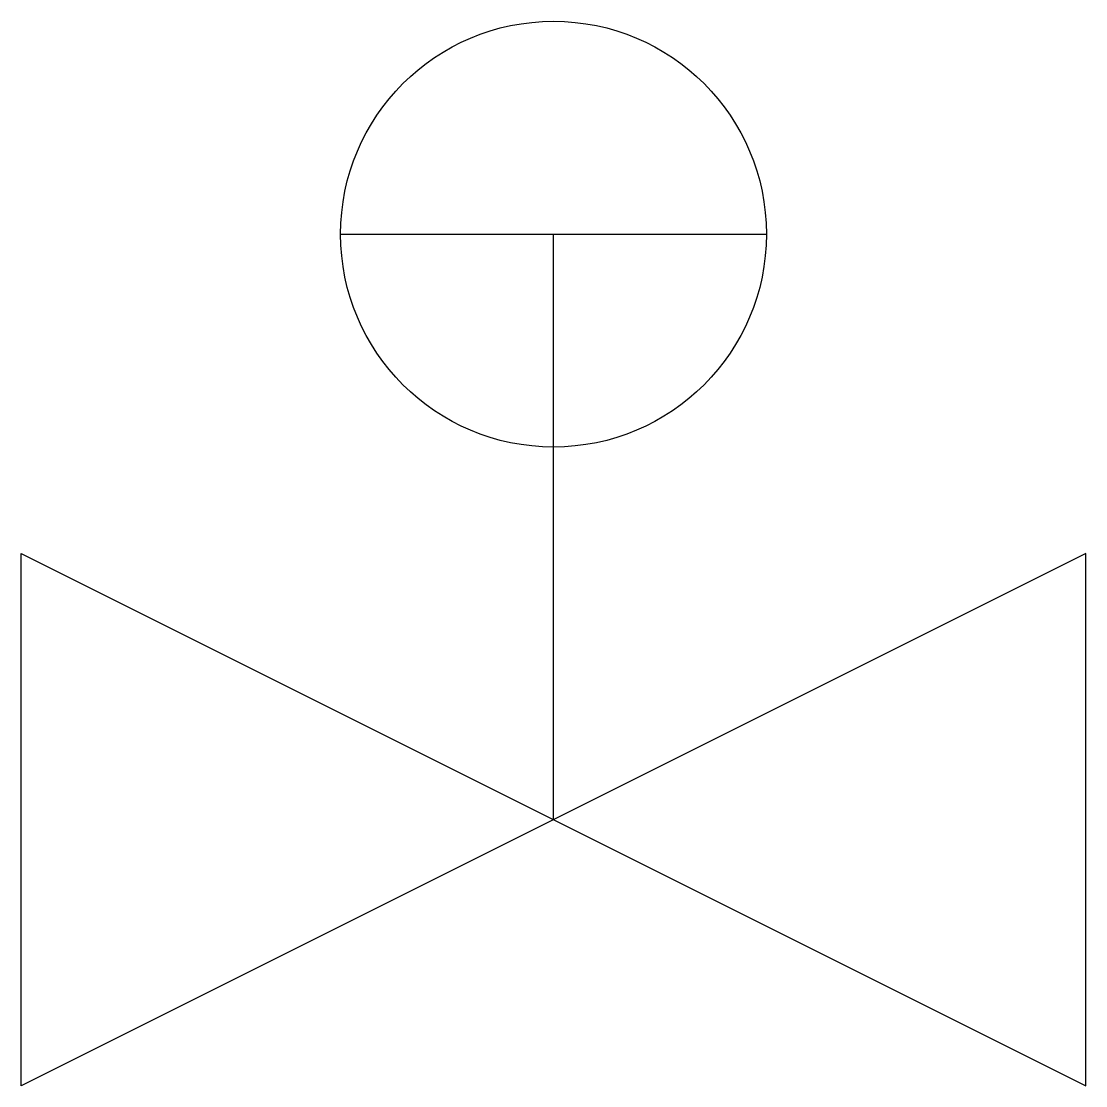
# Model space of a CAD drawing. Header units: millimetres. Extents: x -0.5 to 0.5, y -0.25 to 0.75.
import ezdxf

# ---------------------------------------------------------------- set-up
doc = ezdxf.new("R2010")
doc.units = ezdxf.units.MM

msp = doc.modelspace()

# ---------------------------------------------------------------- linework, layer by layer
at = {"color": 0}
for p, q in [((-0.2, 0.55), (0.2, 0.55)), ((0, 0), (0, 0.55)), ((-0.5, -0.25), (-0.5, 0.25)), ((-0.5, 0.25), (0.5, -0.25)), ((0.5, 0.25), (-0.5, -0.25)), ((0.5, -0.25), (0.5, 0.25))]:
    msp.add_line(p, q, dxfattribs=at)
msp.add_circle((0, 0.55), 0.2, dxfattribs=at)

doc.saveas('drawing.dxf')
